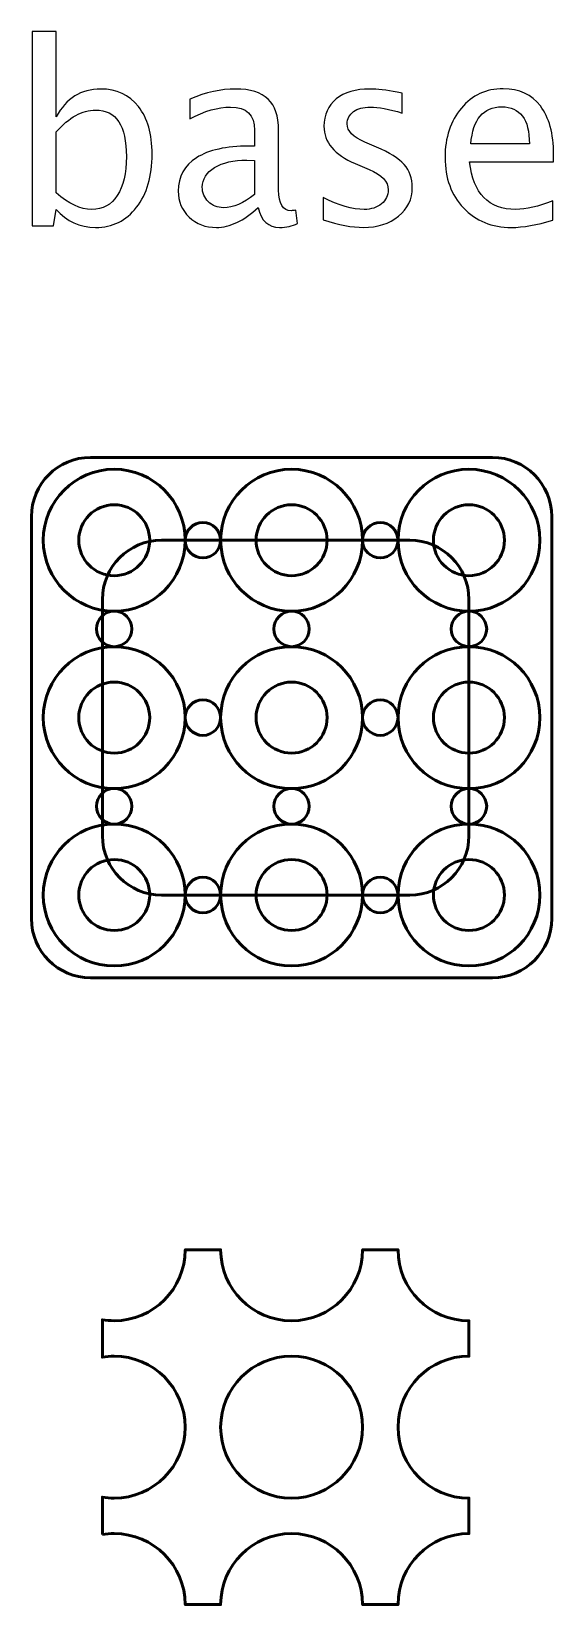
# Model space of a CAD drawing. Header units: centimetres. Extents: x -31.5 to 31.5, y -16.5 to 28.7.
# Drawn here: x -2.2 to 2.22, y -16.5 to -3.2 of the extents above; entities that cross this region are included whole.
import ezdxf

# ---------------------------------------------------------------- set-up
doc = ezdxf.new("R2010")
doc.units = ezdxf.units.CM
doc.header["$MEASUREMENT"] = 0
doc.layers.add('Layer 1', color=7, linetype='Continuous')

msp = doc.modelspace()

# ---------------------------------------------------------------- linework, layer by layer
at = {"layer": 'Layer 1', "lineweight": 53}
for centre in [(-1.5, -7.5), (0, -7.5), (1.5, -7.5), (-1.5, -9), (0, -9), (1.5, -9), (-1.5, -10.5), (0, -10.5), (1.5, -10.5)]:
    msp.add_ellipse(centre, major_axis=(0, 0.6), ratio=1, dxfattribs=at)
at = {"layer": 'Layer 1', "color": 4, "lineweight": 53}
for centre, major_axis in [((-1.49999, -7.50001), (0, 0.30001)), ((0.00001, -7.50001), (0, 0.30001)), ((1.50001, -7.50001), (0, 0.30001)), ((-0.75, -7.5), (0, 0.15)), ((0.75, -7.5), (0, 0.15)), ((-1.5, -8.25), (0, 0.15)), ((0, -8.25), (0, 0.15)), ((1.5, -8.25), (0, 0.15)), ((-1.49999, -9.00001), (0, 0.30001)), ((0.00001, -9.00001), (0, 0.30001)), ((1.50001, -9.00001), (0, 0.30001)), ((-0.75, -9), (0, 0.15)), ((0.75, -9), (0, 0.15)), ((-1.5, -9.75), (0, 0.15)), ((0, -9.75), (0, 0.15)), ((1.5, -9.75), (0, 0.15)), ((-1.49999, -10.50001), (0, 0.30001)), ((0.00001, -10.50001), (0, 0.30001)), ((1.50001, -10.50001), (0, 0.30001)), ((-0.75, -10.5), (0, 0.15)), ((0.75, -10.5), (0, 0.15))]:
    msp.add_ellipse(centre, major_axis=major_axis, ratio=1, dxfattribs=at)
at = {"layer": 'Layer 1'}
for points, knots in [([(-2.19319, -4.84226), (-2.19319, -4.84226), (-2.19319, -3.19761), (-2.19319, -3.19761), (-2.19319, -3.19761), (-2.19319, -3.19761), (-1.98999, -3.19761), (-1.98999, -3.19761), (-1.98999, -3.19761), (-1.98999, -3.19761), (-1.98999, -3.91974), (-1.98999, -3.91974), (-1.98999, -3.91974), (-1.90673, -3.76276), (-1.7815, -3.68444), (-1.61463, -3.68444), (-1.61463, -3.68444), (-1.47952, -3.68444), (-1.37333, -3.73348), (-1.29572, -3.8319), (-1.29572, -3.8319), (-1.21811, -3.93033), (-1.1793, -4.06474), (-1.1793, -4.23513), (-1.1793, -4.23513), (-1.1793, -4.42069), (-1.2234, -4.57062), (-1.31124, -4.68422), (-1.31124, -4.68422), (-1.39909, -4.79816), (-1.5148, -4.85496), (-1.65802, -4.85496), (-1.65802, -4.85496), (-1.79102, -4.85496), (-1.90179, -4.80416), (-1.98999, -4.70221), (-1.98999, -4.70221), (-1.98999, -4.70221), (-2.01468, -4.84226), (-2.01468, -4.84226), (-2.01468, -4.84226), (-2.01468, -4.84226), (-2.19319, -4.84226), (-2.19319, -4.84226)], [0, 0, 0, 0, 0.08333333, 0.08333333, 0.08333333, 0.08333333, 0.16666667, 0.16666667, 0.16666667, 0.16666667, 0.25, 0.25, 0.25, 0.25, 0.33333333, 0.33333333, 0.33333333, 0.33333333, 0.41666667, 0.41666667, 0.41666667, 0.41666667, 0.5, 0.5, 0.5, 0.5, 0.58333333, 0.58333333, 0.58333333, 0.58333333, 0.66666667, 0.66666667, 0.66666667, 0.66666667, 0.75, 0.75, 0.75, 0.75, 0.83333333, 0.83333333, 0.83333333, 0.83333333, 1, 1, 1, 1]), ([(-0.2829, -4.68668), (-0.40496, -4.79887), (-0.52243, -4.85496), (-0.63532, -4.85496), (-0.63532, -4.85496), (-0.7281, -4.85496), (-0.80536, -4.82603), (-0.86639, -4.76782), (-0.86639, -4.76782), (-0.92777, -4.70962), (-0.95847, -4.63624), (-0.95847, -4.54769), (-0.95847, -4.54769), (-0.95847, -4.42528), (-0.90696, -4.33108), (-0.80395, -4.26547), (-0.80395, -4.26547), (-0.70094, -4.19985), (-0.55312, -4.16704), (-0.36051, -4.16704), (-0.36051, -4.16704), (-0.36051, -4.16704), (-0.31288, -4.16704), (-0.31288, -4.16704), (-0.31288, -4.16704), (-0.31288, -4.16704), (-0.31288, -4.03193), (-0.31288, -4.03193), (-0.31288, -4.03193), (-0.31288, -3.90175), (-0.38062, -3.83684), (-0.51644, -3.83684), (-0.51644, -3.83684), (-0.62156, -3.83684), (-0.73657, -3.87), (-0.8611, -3.93633), (-0.8611, -3.93633), (-0.8611, -3.93633), (-0.8611, -3.76911), (-0.8611, -3.76911), (-0.8611, -3.76911), (-0.72422, -3.71266), (-0.5951, -3.68444), (-0.4741, -3.68444), (-0.4741, -3.68444), (-0.34957, -3.68444), (-0.2575, -3.71266), (-0.19858, -3.76946), (-0.19858, -3.76946), (-0.13932, -3.82626), (-0.10968, -3.91375), (-0.10968, -4.03193), (-0.10968, -4.03193), (-0.10968, -4.03193), (-0.10968, -4.53887), (-0.10968, -4.53887), (-0.10968, -4.53887), (-0.10968, -4.65493), (-0.07405, -4.71314), (-0.00244, -4.71314), (-0.00244, -4.71314), (0.00638, -4.71314), (0.01944, -4.71173), (0.03672, -4.70891), (0.03672, -4.70891), (0.03672, -4.70891), (0.05119, -4.8218), (0.05119, -4.8218), (0.05119, -4.8218), (0.00497, -4.84402), (-0.04583, -4.85496), (-0.10157, -4.85496), (-0.10157, -4.85496), (-0.19647, -4.85496), (-0.25679, -4.79887), (-0.2829, -4.68668)], [0, 0, 0, 0, 0.05, 0.05, 0.05, 0.05, 0.1, 0.1, 0.1, 0.1, 0.15, 0.15, 0.15, 0.15, 0.2, 0.2, 0.2, 0.2, 0.25, 0.25, 0.25, 0.25, 0.3, 0.3, 0.3, 0.3, 0.35, 0.35, 0.35, 0.35, 0.4, 0.4, 0.4, 0.4, 0.45, 0.45, 0.45, 0.45, 0.5, 0.5, 0.5, 0.5, 0.55, 0.55, 0.55, 0.55, 0.6, 0.6, 0.6, 0.6, 0.65, 0.65, 0.65, 0.65, 0.7, 0.7, 0.7, 0.7, 0.75, 0.75, 0.75, 0.75, 0.8, 0.8, 0.8, 0.8, 0.85, 0.85, 0.85, 0.85, 0.9, 0.9, 0.9, 0.9, 1, 1, 1, 1]), ([(0.26743, -4.78934), (0.26743, -4.78934), (0.26743, -4.60308), (0.26743, -4.60308), (0.26743, -4.60308), (0.40043, -4.6694), (0.51579, -4.70256), (0.61421, -4.70256), (0.61421, -4.70256), (0.67278, -4.70256), (0.72146, -4.68668), (0.75991, -4.65493), (0.75991, -4.65493), (0.79836, -4.62354), (0.81777, -4.58403), (0.81777, -4.5364), (0.81777, -4.5364), (0.81777, -4.4669), (0.76379, -4.4094), (0.65584, -4.36389), (0.65584, -4.36389), (0.65584, -4.36389), (0.53696, -4.31345), (0.53696, -4.31345), (0.53696, -4.31345), (0.36163, -4.24077), (0.27378, -4.13565), (0.27378, -3.99912), (0.27378, -3.99912), (0.27378, -3.9014), (0.30836, -3.82449), (0.3775, -3.7684), (0.3775, -3.7684), (0.44664, -3.71231), (0.54154, -3.68444), (0.66184, -3.68444), (0.66184, -3.68444), (0.72428, -3.68444), (0.80189, -3.69291), (0.89397, -3.71019), (0.89397, -3.71019), (0.89397, -3.71019), (0.9363, -3.71831), (0.9363, -3.71831), (0.9363, -3.71831), (0.9363, -3.71831), (0.9363, -3.88764), (0.9363, -3.88764), (0.9363, -3.88764), (0.82306, -3.85378), (0.73275, -3.83684), (0.66537, -3.83684), (0.66537, -3.83684), (0.6061, -3.83684), (0.55918, -3.84989), (0.52355, -3.87565), (0.52355, -3.87565), (0.48827, -3.9014), (0.47063, -3.93597), (0.47063, -3.97936), (0.47063, -3.97936), (0.47063, -4.04039), (0.52002, -4.09225), (0.61915, -4.13423), (0.61915, -4.13423), (0.61915, -4.13423), (0.71687, -4.17551), (0.71687, -4.17551), (0.71687, -4.17551), (0.82765, -4.22208), (0.90596, -4.27146), (0.95182, -4.32332), (0.95182, -4.32332), (0.99804, -4.37518), (1.02097, -4.44009), (1.02097, -4.5177), (1.02097, -4.5177), (1.02097, -4.61613), (0.98216, -4.69692), (0.9042, -4.76006), (0.9042, -4.76006), (0.82659, -4.82321), (0.7271, -4.85496), (0.6061, -4.85496), (0.6061, -4.85496), (0.51297, -4.85496), (0.40043, -4.83309), (0.26743, -4.78934)], [0, 0, 0, 0, 0.04347826, 0.04347826, 0.04347826, 0.04347826, 0.08695652, 0.08695652, 0.08695652, 0.08695652, 0.13043478, 0.13043478, 0.13043478, 0.13043478, 0.17391304, 0.17391304, 0.17391304, 0.17391304, 0.2173913, 0.2173913, 0.2173913, 0.2173913, 0.26086957, 0.26086957, 0.26086957, 0.26086957, 0.30434783, 0.30434783, 0.30434783, 0.30434783, 0.34782609, 0.34782609, 0.34782609, 0.34782609, 0.39130435, 0.39130435, 0.39130435, 0.39130435, 0.43478261, 0.43478261, 0.43478261, 0.43478261, 0.47826087, 0.47826087, 0.47826087, 0.47826087, 0.52173913, 0.52173913, 0.52173913, 0.52173913, 0.56521739, 0.56521739, 0.56521739, 0.56521739, 0.60869565, 0.60869565, 0.60869565, 0.60869565, 0.65217391, 0.65217391, 0.65217391, 0.65217391, 0.69565217, 0.69565217, 0.69565217, 0.69565217, 0.73913043, 0.73913043, 0.73913043, 0.73913043, 0.7826087, 0.7826087, 0.7826087, 0.7826087, 0.82608696, 0.82608696, 0.82608696, 0.82608696, 0.86956522, 0.86956522, 0.86956522, 0.86956522, 0.91304348, 0.91304348, 0.91304348, 0.91304348, 1, 1, 1, 1]), ([(2.21018, -4.79358), (2.07366, -4.8345), (1.95689, -4.85496), (1.85952, -4.85496), (1.85952, -4.85496), (1.69336, -4.85496), (1.55825, -4.79993), (1.45418, -4.69021), (1.45418, -4.69021), (1.35011, -4.5805), (1.2979, -4.43833), (1.2979, -4.26335), (1.2979, -4.26335), (1.2979, -4.09366), (1.34376, -3.95432), (1.43584, -3.84531), (1.43584, -3.84531), (1.52791, -3.73665), (1.64574, -3.68232), (1.78932, -3.68232), (1.78932, -3.68232), (1.92514, -3.68232), (2.03027, -3.73066), (2.10435, -3.82732), (2.10435, -3.82732), (2.17843, -3.92398), (2.21548, -4.06086), (2.21548, -4.2383), (2.21548, -4.2383), (2.21548, -4.2383), (2.21442, -4.30039), (2.21442, -4.30039), (2.21442, -4.30039), (2.21442, -4.30039), (1.50533, -4.30039), (1.50533, -4.30039), (1.50533, -4.30039), (1.53497, -4.5685), (1.66585, -4.70256), (1.89762, -4.70256), (1.89762, -4.70256), (1.98264, -4.70256), (2.08671, -4.67857), (2.21018, -4.63059), (2.21018, -4.63059), (2.21018, -4.63059), (2.21018, -4.79358), (2.21018, -4.79358)], [0, 0, 0, 0, 0.07692308, 0.07692308, 0.07692308, 0.07692308, 0.15384615, 0.15384615, 0.15384615, 0.15384615, 0.23076923, 0.23076923, 0.23076923, 0.23076923, 0.30769231, 0.30769231, 0.30769231, 0.30769231, 0.38461538, 0.38461538, 0.38461538, 0.38461538, 0.46153846, 0.46153846, 0.46153846, 0.46153846, 0.53846154, 0.53846154, 0.53846154, 0.53846154, 0.61538462, 0.61538462, 0.61538462, 0.61538462, 0.69230769, 0.69230769, 0.69230769, 0.69230769, 0.76923077, 0.76923077, 0.76923077, 0.76923077, 0.84615385, 0.84615385, 0.84615385, 0.84615385, 1, 1, 1, 1]), ([(1.51592, -4.14799), (1.51592, -4.14799), (2.01122, -4.14799), (2.01122, -4.14799), (2.01122, -4.14799), (2.01122, -3.93915), (1.93325, -3.83473), (1.77768, -3.83473), (1.77768, -3.83473), (1.62105, -3.83473), (1.53391, -3.93915), (1.51592, -4.14799)], [0, 0, 0, 0, 0.25, 0.25, 0.25, 0.25, 0.5, 0.5, 0.5, 0.5, 1, 1, 1, 1]), ([(-1.98999, -4.56215), (-1.88521, -4.65564), (-1.78538, -4.70256), (-1.69048, -4.70256), (-1.69048, -4.70256), (-1.59699, -4.70256), (-1.52467, -4.6634), (-1.47387, -4.58544), (-1.47387, -4.58544), (-1.42272, -4.50747), (-1.39732, -4.39776), (-1.39732, -4.25594), (-1.39732, -4.25594), (-1.39732, -3.99348), (-1.48411, -3.86224), (-1.65767, -3.86224), (-1.65767, -3.86224), (-1.77127, -3.86224), (-1.88204, -3.92363), (-1.98999, -4.04674), (-1.98999, -4.04674), (-1.98999, -4.04674), (-1.98999, -4.56215), (-1.98999, -4.56215)], [0, 0, 0, 0, 0.14285714, 0.14285714, 0.14285714, 0.14285714, 0.28571429, 0.28571429, 0.28571429, 0.28571429, 0.42857143, 0.42857143, 0.42857143, 0.42857143, 0.57142857, 0.57142857, 0.57142857, 0.57142857, 0.71428571, 0.71428571, 0.71428571, 0.71428571, 1, 1, 1, 1]), ([(-0.31288, -4.57591), (-0.31288, -4.57591), (-0.31288, -4.28769), (-0.31288, -4.28769), (-0.31288, -4.28769), (-0.31288, -4.28769), (-0.37815, -4.28558), (-0.37815, -4.28558), (-0.37815, -4.28558), (-0.49104, -4.28558), (-0.58205, -4.30639), (-0.65155, -4.34802), (-0.65155, -4.34802), (-0.72069, -4.39), (-0.75527, -4.44538), (-0.75527, -4.51453), (-0.75527, -4.51453), (-0.75527, -4.56286), (-0.73798, -4.60378), (-0.70376, -4.6373), (-0.70376, -4.6373), (-0.66919, -4.67081), (-0.62721, -4.68774), (-0.57747, -4.68774), (-0.57747, -4.68774), (-0.4928, -4.68774), (-0.4046, -4.65035), (-0.31288, -4.57591)], [0, 0, 0, 0, 0.125, 0.125, 0.125, 0.125, 0.25, 0.25, 0.25, 0.25, 0.375, 0.375, 0.375, 0.375, 0.5, 0.5, 0.5, 0.5, 0.625, 0.625, 0.625, 0.625, 0.75, 0.75, 0.75, 0.75, 1, 1, 1, 1])]:
    msp.add_open_spline(points, degree=3, knots=knots, dxfattribs=at)
at = {"layer": 'Layer 1', "color": 4, "lineweight": 53}
msp.add_open_spline([(-2.2, -10.7), (-2.2, -10.7), (-2.2, -7.3), (-2.2, -7.3), (-2.2, -7.3), (-2.2, -7.02386), (-1.97614, -6.8), (-1.7, -6.8), (-1.7, -6.8), (-1.7, -6.8), (1.7, -6.8), (1.7, -6.8), (1.7, -6.8), (1.97614, -6.8), (2.2, -7.02386), (2.2, -7.3), (2.2, -7.3), (2.2, -7.3), (2.2, -10.7), (2.2, -10.7), (2.2, -10.7), (2.2, -10.97614), (1.97614, -11.2), (1.7, -11.2), (1.7, -11.2), (1.7, -11.2), (-1.7, -11.2), (-1.7, -11.2), (-1.7, -11.2), (-1.97614, -11.2), (-2.2, -10.97614), (-2.2, -10.7)], degree=3, knots=[0, 0, 0, 0, 0.11111111, 0.11111111, 0.11111111, 0.11111111, 0.22222222, 0.22222222, 0.22222222, 0.22222222, 0.33333333, 0.33333333, 0.33333333, 0.33333333, 0.44444444, 0.44444444, 0.44444444, 0.44444444, 0.55555556, 0.55555556, 0.55555556, 0.55555556, 0.66666667, 0.66666667, 0.66666667, 0.66666667, 0.77777778, 0.77777778, 0.77777778, 0.77777778, 1, 1, 1, 1], dxfattribs=at)
at = {"layer": 'Layer 1', "lineweight": 53}
for points, knots in [([(-1.6, -10), (-1.6, -10), (-1.6, -8), (-1.6, -8), (-1.6, -8), (-1.6, -7.72386), (-1.37614, -7.5), (-1.1, -7.5), (-1.1, -7.5), (-1.1, -7.5), (1, -7.5), (1, -7.5), (1, -7.5), (1.27614, -7.5), (1.5, -7.72386), (1.5, -8), (1.5, -8), (1.5, -8), (1.5, -10), (1.5, -10), (1.5, -10), (1.5, -10.27614), (1.27614, -10.5), (1, -10.5), (1, -10.5), (1, -10.5), (-1.1, -10.5), (-1.1, -10.5), (-1.1, -10.5), (-1.37614, -10.5), (-1.6, -10.27614), (-1.6, -10)], [0, 0, 0, 0, 0.11111111, 0.11111111, 0.11111111, 0.11111111, 0.22222222, 0.22222222, 0.22222222, 0.22222222, 0.33333333, 0.33333333, 0.33333333, 0.33333333, 0.44444444, 0.44444444, 0.44444444, 0.44444444, 0.55555556, 0.55555556, 0.55555556, 0.55555556, 0.66666667, 0.66666667, 0.66666667, 0.66666667, 0.77777778, 0.77777778, 0.77777778, 0.77777778, 1, 1, 1, 1]), ([(-1.6, -15.90834), (-1.6, -15.90834), (-1.6, -15.59166), (-1.6, -15.59166), (-1.6, -15.59166), (-1.56748, -15.59712), (-1.53408, -15.6), (-1.5, -15.6), (-1.5, -15.6), (-1.16864, -15.6), (-0.9, -15.33136), (-0.9, -15), (-0.9, -15), (-0.9, -14.66864), (-1.16864, -14.4), (-1.5, -14.4), (-1.5, -14.4), (-1.53408, -14.4), (-1.56748, -14.40288), (-1.6, -14.40834), (-1.6, -14.40834), (-1.6, -14.40834), (-1.6, -14.09166), (-1.6, -14.09166), (-1.6, -14.09166), (-1.56748, -14.09712), (-1.53408, -14.1), (-1.5, -14.1), (-1.5, -14.1), (-1.16864, -14.1), (-0.9, -13.83136), (-0.9, -13.5), (-0.9, -13.5), (-0.9, -13.5), (-0.6, -13.5), (-0.6, -13.5), (-0.6, -13.5), (-0.6, -13.83136), (-0.33136, -14.1), (0, -14.1), (0, -14.1), (0.33136, -14.1), (0.6, -13.83136), (0.6, -13.5), (0.6, -13.5), (0.6, -13.5), (0.9, -13.5), (0.9, -13.5), (0.9, -13.5), (0.9, -13.83136), (1.16864, -14.1), (1.5, -14.1), (1.5, -14.1), (1.5, -14.1), (1.5, -14.4), (1.5, -14.4), (1.5, -14.4), (1.16864, -14.4), (0.9, -14.66864), (0.9, -15), (0.9, -15), (0.9, -15.33136), (1.16864, -15.6), (1.5, -15.6), (1.5, -15.6), (1.5, -15.6), (1.5, -15.9), (1.5, -15.9), (1.5, -15.9), (1.16864, -15.9), (0.9, -16.16864), (0.9, -16.5), (0.9, -16.5), (0.9, -16.5), (0.6, -16.5), (0.6, -16.5), (0.6, -16.5), (0.6, -16.16864), (0.33136, -15.9), (0, -15.9), (0, -15.9), (-0.33136, -15.9), (-0.6, -16.16864), (-0.6, -16.5), (-0.6, -16.5), (-0.6, -16.5), (-0.9, -16.5), (-0.9, -16.5), (-0.9, -16.5), (-0.9, -16.16864), (-1.16864, -15.9), (-1.5, -15.9), (-1.5, -15.9), (-1.53408, -15.9), (-1.56748, -15.90288), (-1.6, -15.90834)], [0, 0, 0, 0, 0.04, 0.04, 0.04, 0.04, 0.08, 0.08, 0.08, 0.08, 0.12, 0.12, 0.12, 0.12, 0.16, 0.16, 0.16, 0.16, 0.2, 0.2, 0.2, 0.2, 0.24, 0.24, 0.24, 0.24, 0.28, 0.28, 0.28, 0.28, 0.32, 0.32, 0.32, 0.32, 0.36, 0.36, 0.36, 0.36, 0.4, 0.4, 0.4, 0.4, 0.44, 0.44, 0.44, 0.44, 0.48, 0.48, 0.48, 0.48, 0.52, 0.52, 0.52, 0.52, 0.56, 0.56, 0.56, 0.56, 0.6, 0.6, 0.6, 0.6, 0.64, 0.64, 0.64, 0.64, 0.68, 0.68, 0.68, 0.68, 0.72, 0.72, 0.72, 0.72, 0.76, 0.76, 0.76, 0.76, 0.8, 0.8, 0.8, 0.8, 0.84, 0.84, 0.84, 0.84, 0.88, 0.88, 0.88, 0.88, 0.92, 0.92, 0.92, 0.92, 1, 1, 1, 1]), ([(0, -14.4), (0.33136, -14.4), (0.6, -14.66864), (0.6, -15), (0.6, -15), (0.6, -15.33136), (0.33136, -15.6), (0, -15.6), (0, -15.6), (-0.33136, -15.6), (-0.6, -15.33136), (-0.6, -15), (-0.6, -15), (-0.6, -14.66864), (-0.33136, -14.4), (0, -14.4)], [0, 0, 0, 0, 0.2, 0.2, 0.2, 0.2, 0.4, 0.4, 0.4, 0.4, 0.6, 0.6, 0.6, 0.6, 1, 1, 1, 1])]:
    msp.add_open_spline(points, degree=3, knots=knots, dxfattribs=at)

doc.saveas('drawing.dxf')
